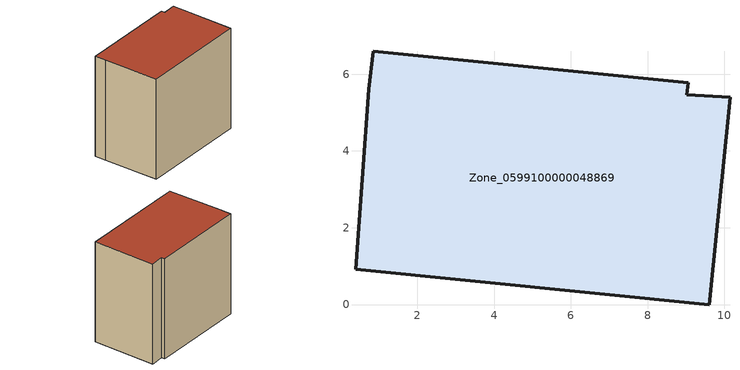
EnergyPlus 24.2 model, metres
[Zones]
Zone_0599100000048869
 floor ground (C_G): 0.39,0.92 0.73,5.6 0.86,6.59 9.05,5.77 9.02,5.46 10.14,5.4 9.61,0 z0
 wall outside (C_F): 0.39,0.92 9.61,0 10.14,5.4 9.02,5.46 9.05,5.77 0.86,6.59 0.73,5.6 0.39,0.92 z0:8.79
 roof outside (C_R): 0.73,5.6 0.39,0.92 9.61,0 10.14,5.4 9.02,5.46 9.05,5.77 0.86,6.59 z8.79
[BUILDING]
Pand.0599100000048869: North Axis=0; Terrain=City; Loads Convergence Tolerance Value=0.04; Temperature Convergence Tolerance Value=0.4; Solar Distribution=FullExterior; Maximum Number of Warmup Days=25; Minimum Number of Warmup Days=1
[Site:Location]
Rotterdam.The.Hague.AP_ZH_NLD Design_Conditions: Latitude=51.96; Longitude=4.45; Time Zone=1; Elevation=-4.5
[SITE:GROUNDTEMPERATURE:BUILDINGSURFACE]
18, 18, 18, 18, 18, 18, 18, 18, 18, 18, 18, 18
[MATERIAL] Thermal Absorptance=0.9; Solar Absorptance=0.7; Visible Absorptance=0.7
Name | Roughness | Thickness | Conductivity | Density | Specific Heat
G.TC.1946 | MediumSmooth | 0.15 | 1 | 540 | 1210
F.TC.1946 | Rough | 0.3 | 0.857143 | 1920 | 840
R.TC.1946 | MediumRough | 0.2 | 0.909091 | 1500 | 1000
[CONSTRUCTION]
C_G: G.TC.1946
C_F: F.TC.1946
C_R: R.TC.1946
[ZONE]
Zone_0599100000048869: Type=1; Multiplier=1; Ceiling Height=Autocalculate; Volume=Autocalculate; Floor Area=autocalculate; Part of Total Floor Area=Yes
[ZONEINFILTRATION:DESIGNFLOWRATE]
Infil_Zone_0599100000048869: Zone or ZoneList or Space or SpaceList=Zone_0599100000048869; Schedule=AlwaysOn; Design Flow Rate Calculation Method=Flow/Area; Flow Rate per Floor Area=0.003; Constant Term Coefficient=1; Temperature Term Coefficient=0; Velocity Term Coefficient=0; Velocity Squared Term Coefficient=0
[HVACTEMPLATE:ZONE:IDEALLOADSAIRSYSTEM]
Zone_0599100000048869: Maximum Heating Supply Air Temperature=50; Minimum Cooling Supply Air Temperature=13; Maximum Heating Supply Air Humidity Ratio=0.0156; Minimum Cooling Supply Air Humidity Ratio=0.0077; Heating Limit=NoLimit; Cooling Limit=NoLimit; Dehumidification Control Type=ConstantSensibleHeatRatio; Cooling Sensible Heat Ratio=0.7; Dehumidification Setpoint=60; Humidification Control Type=None; Humidification Setpoint=30; Outdoor Air Method=None; Outdoor Air Flow Rate per Person=0.00944; Outdoor Air Flow Rate per Zone Floor Area=0; Outdoor Air Flow Rate per Zone=0; Demand Controlled Ventilation Type=None; Outdoor Air Economizer Type=NoEconomizer; Heat Recovery Type=None; Sensible Heat Recovery Effectiveness=0.7; Latent Heat Recovery Effectiveness=0.65
[ZONECONTROL:THERMOSTAT]
ThermostatControl_Zone_0599100000048869: Zone or ZoneList=Zone_0599100000048869; Control Type Schedule=DualSetpointControlType; Control 1=Thermostat_Zone_0599100000048869; Temperature Difference Between Cutout And Setpoint=0
[THERMOSTATSETPOINT:DUALSETPOINT]
Thermostat_Zone_0599100000048869: Heating Setpoint Temperature Schedule=HeatingSetpoint_Zone_0599100000048869; Cooling Setpoint Temperature Schedule=CoolingSetpoint_Zone_0599100000048869
[SCHEDULE:COMPACT]
HeatingSetpoint_Zone_0599100000048869: Through: 12/31, For: AllDays, Until: 24:00, 21
CoolingSetpoint_Zone_0599100000048869: Through: 12/31, For: AllDays, Until: 24:00, 24
DualSetpointControlType: Through: 12/31, For: AllDays, Until: 24:00, 4
AlwaysOn: Through: 12/31, For: AllDays, Until: 24:00, 1
